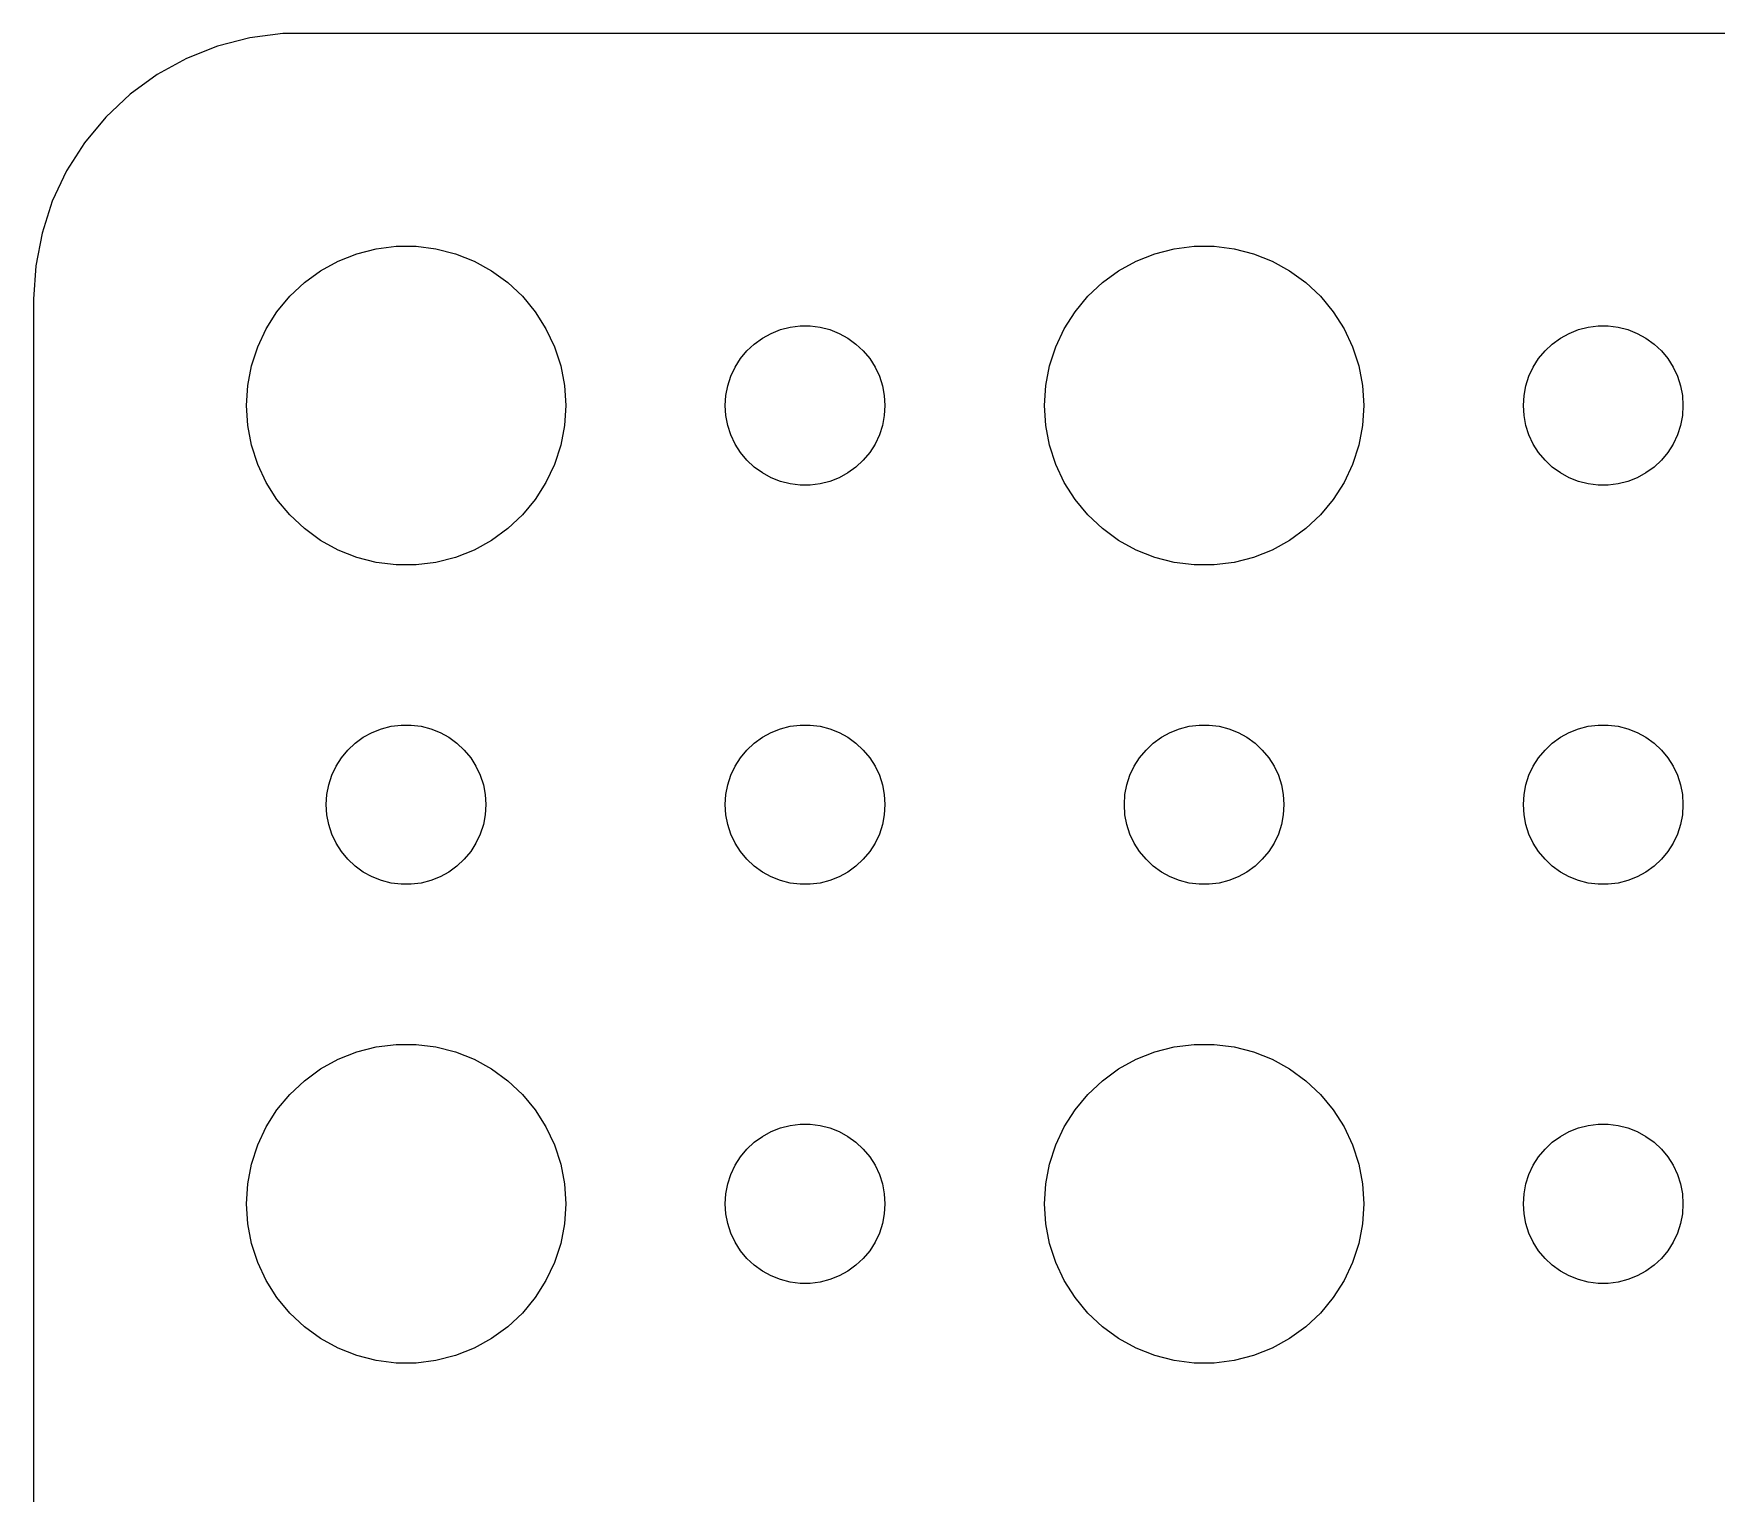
# Model space of a CAD drawing. Header units: metres. Extents: x -134 to 134, y 518 to 1078.
# Drawn here: x -134.5 to -102.87, y 936.56 to 963.99 of the extents above; entities that cross this region are included whole.
import ezdxf

# ---------------------------------------------------------------- set-up
doc = ezdxf.new("R2010")
doc.units = ezdxf.units.M

msp = doc.modelspace()

# ---------------------------------------------------------------- linework, layer by layer
for p, q in [((-129.814, 963.99), (-130.437, 963.911)), ((129.814, 963.99), (-129.814, 963.99)), ((-131.045, 963.755), (-131.629, 963.524)), ((-130.437, 963.911), (-131.045, 963.755)), ((-131.629, 963.524), (-132.179, 963.222)), ((-132.179, 963.222), (-132.687, 962.853)), ((-132.687, 962.853), (-133.145, 962.423)), ((-133.145, 962.423), (-133.545, 961.939)), ((-133.545, 961.939), (-133.882, 961.409)), ((-133.882, 961.409), (-134.149, 960.841)), ((-134.149, 960.841), (-134.343, 960.243)), ((-134.343, 960.243), (-134.461, 959.627)), ((-128.427, 959.853), (-128.062, 959.947)), ((-128.062, 959.947), (-127.688, 959.994)), ((-127.688, 959.994), (-127.312, 959.994)), ((-127.312, 959.994), (-126.938, 959.947)), ((-126.938, 959.947), (-126.573, 959.853)), ((-113.427, 959.853), (-113.062, 959.947)), ((-113.062, 959.947), (-112.688, 959.994)), ((-112.688, 959.994), (-112.312, 959.994)), ((-112.312, 959.994), (-111.938, 959.947)), ((-111.938, 959.947), (-111.573, 959.853)), ((-134.461, 959.627), (-134.5, 959)), ((-129.107, 959.533), (-128.777, 959.714)), ((-128.777, 959.714), (-128.427, 959.853)), ((-126.573, 959.853), (-126.223, 959.714)), ((-126.223, 959.714), (-125.893, 959.533)), ((-114.107, 959.533), (-113.777, 959.714)), ((-113.777, 959.714), (-113.427, 959.853)), ((-111.573, 959.853), (-111.223, 959.714)), ((-111.223, 959.714), (-110.893, 959.533)), ((-129.687, 959.054), (-129.412, 959.312)), ((-129.412, 959.312), (-129.107, 959.533)), ((-125.893, 959.533), (-125.588, 959.312)), ((-125.588, 959.312), (-125.313, 959.054)), ((-114.687, 959.054), (-114.412, 959.312)), ((-114.412, 959.312), (-114.107, 959.533)), ((-110.893, 959.533), (-110.588, 959.312)), ((-110.588, 959.312), (-110.313, 959.054)), ((-134.5, 959), (-134.5, 865)), ((-129.927, 958.763), (-129.687, 959.054)), ((-125.313, 959.054), (-125.073, 958.763)), ((-114.927, 958.763), (-114.687, 959.054)), ((-110.313, 959.054), (-110.073, 958.763)), ((-130.129, 958.445), (-129.927, 958.763)), ((-125.073, 958.763), (-124.871, 958.445)), ((-115.129, 958.445), (-114.927, 958.763)), ((-110.073, 958.763), (-109.871, 958.445)), ((-130.289, 958.104), (-130.129, 958.445)), ((-124.871, 958.445), (-124.711, 958.104)), ((-120.804, 958.266), (-120.639, 958.357)), ((-120.639, 958.357), (-120.464, 958.427)), ((-120.464, 958.427), (-120.281, 958.473)), ((-120.281, 958.473), (-120.094, 958.497)), ((-120.094, 958.497), (-119.906, 958.497)), ((-119.906, 958.497), (-119.719, 958.473)), ((-119.719, 958.473), (-119.536, 958.427)), ((-119.536, 958.427), (-119.361, 958.357)), ((-119.361, 958.357), (-119.196, 958.266)), ((-115.289, 958.104), (-115.129, 958.445)), ((-109.871, 958.445), (-109.711, 958.104)), ((-105.804, 958.266), (-105.639, 958.357)), ((-105.639, 958.357), (-105.464, 958.427)), ((-105.464, 958.427), (-105.281, 958.473)), ((-105.281, 958.473), (-105.094, 958.497)), ((-105.094, 958.497), (-104.906, 958.497)), ((-104.906, 958.497), (-104.719, 958.473)), ((-104.719, 958.473), (-104.536, 958.427)), ((-104.536, 958.427), (-104.361, 958.357)), ((-104.361, 958.357), (-104.196, 958.266)), ((-130.406, 957.746), (-130.289, 958.104)), ((-124.711, 958.104), (-124.594, 957.746)), ((-121.214, 957.882), (-121.093, 958.027)), ((-121.093, 958.027), (-120.956, 958.156)), ((-120.956, 958.156), (-120.804, 958.266)), ((-119.196, 958.266), (-119.044, 958.156)), ((-119.044, 958.156), (-118.907, 958.027)), ((-118.907, 958.027), (-118.786, 957.882)), ((-115.406, 957.746), (-115.289, 958.104)), ((-109.711, 958.104), (-109.594, 957.746)), ((-106.214, 957.882), (-106.093, 958.027)), ((-106.093, 958.027), (-105.956, 958.156)), ((-105.956, 958.156), (-105.804, 958.266)), ((-104.196, 958.266), (-104.044, 958.156)), ((-104.044, 958.156), (-103.907, 958.027)), ((-103.907, 958.027), (-103.786, 957.882)), ((-130.476, 957.376), (-130.406, 957.746)), ((-124.594, 957.746), (-124.524, 957.376)), ((-121.395, 957.552), (-121.314, 957.723)), ((-121.314, 957.723), (-121.214, 957.882)), ((-118.786, 957.882), (-118.686, 957.723)), ((-118.686, 957.723), (-118.605, 957.552)), ((-115.476, 957.376), (-115.406, 957.746)), ((-109.594, 957.746), (-109.524, 957.376)), ((-106.395, 957.552), (-106.314, 957.723)), ((-106.314, 957.723), (-106.214, 957.882)), ((-103.786, 957.882), (-103.686, 957.723)), ((-103.686, 957.723), (-103.605, 957.552)), ((-130.5, 957), (-130.476, 957.376)), ((-124.524, 957.376), (-124.5, 957)), ((-121.488, 957.188), (-121.453, 957.373)), ((-121.453, 957.373), (-121.395, 957.552)), ((-118.605, 957.552), (-118.547, 957.373)), ((-118.547, 957.373), (-118.512, 957.188)), ((-115.5, 957), (-115.476, 957.376)), ((-109.524, 957.376), (-109.5, 957)), ((-106.488, 957.188), (-106.453, 957.373)), ((-106.453, 957.373), (-106.395, 957.552)), ((-103.605, 957.552), (-103.547, 957.373)), ((-103.547, 957.373), (-103.512, 957.188)), ((-121.5, 957), (-121.488, 957.188)), ((-118.512, 957.188), (-118.5, 957)), ((-106.5, 957), (-106.488, 957.188)), ((-103.512, 957.188), (-103.5, 957)), ((-130.476, 956.624), (-130.5, 957)), ((-124.5, 957), (-124.524, 956.624)), ((-121.488, 956.812), (-121.5, 957)), ((-121.453, 956.627), (-121.488, 956.812)), ((-118.512, 956.812), (-118.547, 956.627)), ((-118.5, 957), (-118.512, 956.812)), ((-115.476, 956.624), (-115.5, 957)), ((-109.5, 957), (-109.524, 956.624)), ((-106.488, 956.812), (-106.5, 957)), ((-106.453, 956.627), (-106.488, 956.812)), ((-103.512, 956.812), (-103.547, 956.627)), ((-103.5, 957), (-103.512, 956.812)), ((-130.406, 956.254), (-130.476, 956.624)), ((-124.524, 956.624), (-124.594, 956.254)), ((-121.395, 956.448), (-121.453, 956.627)), ((-121.314, 956.277), (-121.395, 956.448)), ((-118.605, 956.448), (-118.686, 956.277)), ((-118.547, 956.627), (-118.605, 956.448)), ((-115.406, 956.254), (-115.476, 956.624)), ((-109.524, 956.624), (-109.594, 956.254)), ((-106.395, 956.448), (-106.453, 956.627)), ((-106.314, 956.277), (-106.395, 956.448)), ((-103.605, 956.448), (-103.686, 956.277)), ((-103.547, 956.627), (-103.605, 956.448)), ((-130.289, 955.896), (-130.406, 956.254)), ((-124.594, 956.254), (-124.711, 955.896)), ((-121.214, 956.118), (-121.314, 956.277)), ((-121.093, 955.973), (-121.214, 956.118)), ((-118.786, 956.118), (-118.907, 955.973)), ((-118.686, 956.277), (-118.786, 956.118)), ((-115.289, 955.896), (-115.406, 956.254)), ((-109.594, 956.254), (-109.711, 955.896)), ((-106.214, 956.118), (-106.314, 956.277)), ((-106.093, 955.973), (-106.214, 956.118)), ((-103.786, 956.118), (-103.907, 955.973)), ((-103.686, 956.277), (-103.786, 956.118)), ((-130.129, 955.555), (-130.289, 955.896)), ((-124.711, 955.896), (-124.871, 955.555)), ((-120.956, 955.844), (-121.093, 955.973)), ((-120.804, 955.734), (-120.956, 955.844)), ((-119.044, 955.844), (-119.196, 955.734)), ((-118.907, 955.973), (-119.044, 955.844)), ((-115.129, 955.555), (-115.289, 955.896)), ((-109.711, 955.896), (-109.871, 955.555)), ((-105.956, 955.844), (-106.093, 955.973)), ((-105.804, 955.734), (-105.956, 955.844)), ((-104.044, 955.844), (-104.196, 955.734)), ((-103.907, 955.973), (-104.044, 955.844)), ((-129.927, 955.237), (-130.129, 955.555)), ((-124.871, 955.555), (-125.073, 955.237)), ((-120.639, 955.643), (-120.804, 955.734)), ((-120.464, 955.573), (-120.639, 955.643)), ((-120.281, 955.527), (-120.464, 955.573)), ((-120.094, 955.503), (-120.281, 955.527)), ((-119.906, 955.503), (-120.094, 955.503)), ((-119.719, 955.527), (-119.906, 955.503)), ((-119.536, 955.573), (-119.719, 955.527)), ((-119.361, 955.643), (-119.536, 955.573)), ((-119.196, 955.734), (-119.361, 955.643)), ((-114.927, 955.237), (-115.129, 955.555)), ((-109.871, 955.555), (-110.073, 955.237)), ((-105.639, 955.643), (-105.804, 955.734)), ((-105.464, 955.573), (-105.639, 955.643)), ((-105.281, 955.527), (-105.464, 955.573)), ((-105.094, 955.503), (-105.281, 955.527)), ((-104.906, 955.503), (-105.094, 955.503)), ((-104.719, 955.527), (-104.906, 955.503)), ((-104.536, 955.573), (-104.719, 955.527)), ((-104.361, 955.643), (-104.536, 955.573)), ((-104.196, 955.734), (-104.361, 955.643)), ((-129.687, 954.946), (-129.927, 955.237)), ((-125.073, 955.237), (-125.313, 954.946)), ((-114.687, 954.946), (-114.927, 955.237)), ((-110.073, 955.237), (-110.313, 954.946)), ((-129.412, 954.688), (-129.687, 954.946)), ((-125.313, 954.946), (-125.588, 954.688)), ((-114.412, 954.688), (-114.687, 954.946)), ((-110.313, 954.946), (-110.588, 954.688)), ((-129.107, 954.467), (-129.412, 954.688)), ((-125.588, 954.688), (-125.893, 954.467)), ((-114.107, 954.467), (-114.412, 954.688)), ((-110.588, 954.688), (-110.893, 954.467)), ((-128.777, 954.286), (-129.107, 954.467)), ((-128.427, 954.147), (-128.777, 954.286)), ((-126.223, 954.286), (-126.573, 954.147)), ((-125.893, 954.467), (-126.223, 954.286)), ((-113.777, 954.286), (-114.107, 954.467)), ((-113.427, 954.147), (-113.777, 954.286)), ((-111.223, 954.286), (-111.573, 954.147)), ((-110.893, 954.467), (-111.223, 954.286)), ((-128.062, 954.053), (-128.427, 954.147)), ((-127.688, 954.006), (-128.062, 954.053)), ((-127.312, 954.006), (-127.688, 954.006)), ((-126.938, 954.053), (-127.312, 954.006)), ((-126.573, 954.147), (-126.938, 954.053)), ((-113.062, 954.053), (-113.427, 954.147)), ((-112.688, 954.006), (-113.062, 954.053)), ((-112.312, 954.006), (-112.688, 954.006)), ((-111.938, 954.053), (-112.312, 954.006)), ((-111.573, 954.147), (-111.938, 954.053)), ((-128.456, 950.656), (-128.304, 950.766)), ((-128.304, 950.766), (-128.139, 950.857)), ((-128.139, 950.857), (-127.964, 950.927)), ((-127.964, 950.927), (-127.781, 950.973)), ((-127.781, 950.973), (-127.594, 950.997)), ((-127.594, 950.997), (-127.406, 950.997)), ((-127.406, 950.997), (-127.219, 950.973)), ((-127.219, 950.973), (-127.036, 950.927)), ((-127.036, 950.927), (-126.861, 950.857)), ((-126.861, 950.857), (-126.696, 950.766)), ((-126.696, 950.766), (-126.544, 950.656)), ((-120.956, 950.656), (-120.804, 950.766)), ((-120.804, 950.766), (-120.639, 950.857)), ((-120.639, 950.857), (-120.464, 950.927)), ((-120.464, 950.927), (-120.281, 950.973)), ((-120.281, 950.973), (-120.094, 950.997)), ((-120.094, 950.997), (-119.906, 950.997)), ((-119.906, 950.997), (-119.719, 950.973)), ((-119.719, 950.973), (-119.536, 950.927)), ((-119.536, 950.927), (-119.361, 950.857)), ((-119.361, 950.857), (-119.196, 950.766)), ((-119.196, 950.766), (-119.044, 950.656)), ((-113.456, 950.656), (-113.304, 950.766)), ((-113.304, 950.766), (-113.139, 950.857)), ((-113.139, 950.857), (-112.964, 950.927)), ((-112.964, 950.927), (-112.781, 950.973)), ((-112.781, 950.973), (-112.594, 950.997)), ((-112.594, 950.997), (-112.406, 950.997)), ((-112.406, 950.997), (-112.219, 950.973)), ((-112.219, 950.973), (-112.036, 950.927)), ((-112.036, 950.927), (-111.861, 950.857)), ((-111.861, 950.857), (-111.696, 950.766)), ((-111.696, 950.766), (-111.544, 950.656)), ((-105.956, 950.656), (-105.804, 950.766)), ((-105.804, 950.766), (-105.639, 950.857)), ((-105.639, 950.857), (-105.464, 950.927)), ((-105.464, 950.927), (-105.281, 950.973)), ((-105.281, 950.973), (-105.094, 950.997)), ((-105.094, 950.997), (-104.906, 950.997)), ((-104.906, 950.997), (-104.719, 950.973)), ((-104.719, 950.973), (-104.536, 950.927)), ((-104.536, 950.927), (-104.361, 950.857)), ((-104.361, 950.857), (-104.196, 950.766)), ((-104.196, 950.766), (-104.044, 950.656)), ((-128.714, 950.382), (-128.593, 950.527)), ((-128.593, 950.527), (-128.456, 950.656)), ((-126.544, 950.656), (-126.407, 950.527)), ((-126.407, 950.527), (-126.286, 950.382)), ((-121.214, 950.382), (-121.093, 950.527)), ((-121.093, 950.527), (-120.956, 950.656)), ((-119.044, 950.656), (-118.907, 950.527)), ((-118.907, 950.527), (-118.786, 950.382)), ((-113.714, 950.382), (-113.593, 950.527)), ((-113.593, 950.527), (-113.456, 950.656)), ((-111.544, 950.656), (-111.407, 950.527)), ((-111.407, 950.527), (-111.286, 950.382)), ((-106.214, 950.382), (-106.093, 950.527)), ((-106.093, 950.527), (-105.956, 950.656)), ((-104.044, 950.656), (-103.907, 950.527)), ((-103.907, 950.527), (-103.786, 950.382)), ((-128.895, 950.052), (-128.814, 950.223)), ((-128.814, 950.223), (-128.714, 950.382)), ((-126.286, 950.382), (-126.186, 950.223)), ((-126.186, 950.223), (-126.105, 950.052)), ((-121.395, 950.052), (-121.314, 950.223)), ((-121.314, 950.223), (-121.214, 950.382)), ((-118.786, 950.382), (-118.686, 950.223)), ((-118.686, 950.223), (-118.605, 950.052)), ((-113.895, 950.052), (-113.814, 950.223)), ((-113.814, 950.223), (-113.714, 950.382)), ((-111.286, 950.382), (-111.186, 950.223)), ((-111.186, 950.223), (-111.105, 950.052)), ((-106.395, 950.052), (-106.314, 950.223)), ((-106.314, 950.223), (-106.214, 950.382)), ((-103.786, 950.382), (-103.686, 950.223)), ((-103.686, 950.223), (-103.605, 950.052)), ((-128.988, 949.688), (-128.953, 949.873)), ((-128.953, 949.873), (-128.895, 950.052)), ((-126.105, 950.052), (-126.047, 949.873)), ((-126.047, 949.873), (-126.012, 949.688)), ((-121.488, 949.688), (-121.453, 949.873)), ((-121.453, 949.873), (-121.395, 950.052)), ((-118.605, 950.052), (-118.547, 949.873)), ((-118.547, 949.873), (-118.512, 949.688)), ((-113.988, 949.688), (-113.953, 949.873)), ((-113.953, 949.873), (-113.895, 950.052)), ((-111.105, 950.052), (-111.047, 949.873)), ((-111.047, 949.873), (-111.012, 949.688)), ((-106.488, 949.688), (-106.453, 949.873)), ((-106.453, 949.873), (-106.395, 950.052)), ((-103.605, 950.052), (-103.547, 949.873)), ((-103.547, 949.873), (-103.512, 949.688)), ((-129, 949.5), (-128.988, 949.688)), ((-128.988, 949.312), (-129, 949.5)), ((-126.012, 949.688), (-126, 949.5)), ((-126, 949.5), (-126.012, 949.312)), ((-121.5, 949.5), (-121.488, 949.688)), ((-121.488, 949.312), (-121.5, 949.5)), ((-118.512, 949.688), (-118.5, 949.5)), ((-118.5, 949.5), (-118.512, 949.312)), ((-114, 949.5), (-113.988, 949.688)), ((-113.988, 949.312), (-114, 949.5)), ((-111.012, 949.688), (-111, 949.5)), ((-111, 949.5), (-111.012, 949.312)), ((-106.5, 949.5), (-106.488, 949.688)), ((-106.488, 949.312), (-106.5, 949.5)), ((-103.512, 949.688), (-103.5, 949.5)), ((-103.5, 949.5), (-103.512, 949.312)), ((-128.953, 949.127), (-128.988, 949.312)), ((-128.895, 948.948), (-128.953, 949.127)), ((-126.047, 949.127), (-126.105, 948.948)), ((-126.012, 949.312), (-126.047, 949.127)), ((-121.453, 949.127), (-121.488, 949.312)), ((-121.395, 948.948), (-121.453, 949.127)), ((-118.547, 949.127), (-118.605, 948.948)), ((-118.512, 949.312), (-118.547, 949.127)), ((-113.953, 949.127), (-113.988, 949.312)), ((-113.895, 948.948), (-113.953, 949.127)), ((-111.047, 949.127), (-111.105, 948.948)), ((-111.012, 949.312), (-111.047, 949.127)), ((-106.453, 949.127), (-106.488, 949.312)), ((-106.395, 948.948), (-106.453, 949.127)), ((-103.547, 949.127), (-103.605, 948.948)), ((-103.512, 949.312), (-103.547, 949.127)), ((-128.814, 948.777), (-128.895, 948.948)), ((-126.105, 948.948), (-126.186, 948.777)), ((-121.314, 948.777), (-121.395, 948.948)), ((-118.605, 948.948), (-118.686, 948.777)), ((-113.814, 948.777), (-113.895, 948.948)), ((-111.105, 948.948), (-111.186, 948.777)), ((-106.314, 948.777), (-106.395, 948.948)), ((-103.605, 948.948), (-103.686, 948.777)), ((-128.714, 948.618), (-128.814, 948.777)), ((-128.593, 948.473), (-128.714, 948.618)), ((-126.286, 948.618), (-126.407, 948.473)), ((-126.186, 948.777), (-126.286, 948.618)), ((-121.214, 948.618), (-121.314, 948.777)), ((-121.093, 948.473), (-121.214, 948.618)), ((-118.786, 948.618), (-118.907, 948.473)), ((-118.686, 948.777), (-118.786, 948.618)), ((-113.714, 948.618), (-113.814, 948.777)), ((-113.593, 948.473), (-113.714, 948.618)), ((-111.286, 948.618), (-111.407, 948.473)), ((-111.186, 948.777), (-111.286, 948.618)), ((-106.214, 948.618), (-106.314, 948.777)), ((-106.093, 948.473), (-106.214, 948.618)), ((-103.786, 948.618), (-103.907, 948.473)), ((-103.686, 948.777), (-103.786, 948.618)), ((-128.456, 948.344), (-128.593, 948.473)), ((-128.304, 948.234), (-128.456, 948.344)), ((-128.139, 948.143), (-128.304, 948.234)), ((-126.696, 948.234), (-126.861, 948.143)), ((-126.544, 948.344), (-126.696, 948.234)), ((-126.407, 948.473), (-126.544, 948.344)), ((-120.956, 948.344), (-121.093, 948.473)), ((-120.804, 948.234), (-120.956, 948.344)), ((-120.639, 948.143), (-120.804, 948.234)), ((-119.196, 948.234), (-119.361, 948.143)), ((-119.044, 948.344), (-119.196, 948.234)), ((-118.907, 948.473), (-119.044, 948.344)), ((-113.456, 948.344), (-113.593, 948.473)), ((-113.304, 948.234), (-113.456, 948.344)), ((-113.139, 948.143), (-113.304, 948.234)), ((-111.696, 948.234), (-111.861, 948.143)), ((-111.544, 948.344), (-111.696, 948.234)), ((-111.407, 948.473), (-111.544, 948.344)), ((-105.956, 948.344), (-106.093, 948.473)), ((-105.804, 948.234), (-105.956, 948.344)), ((-105.639, 948.143), (-105.804, 948.234)), ((-104.196, 948.234), (-104.361, 948.143)), ((-104.044, 948.344), (-104.196, 948.234)), ((-103.907, 948.473), (-104.044, 948.344)), ((-127.964, 948.073), (-128.139, 948.143)), ((-127.781, 948.027), (-127.964, 948.073)), ((-127.594, 948.003), (-127.781, 948.027)), ((-127.406, 948.003), (-127.594, 948.003)), ((-127.219, 948.027), (-127.406, 948.003)), ((-127.036, 948.073), (-127.219, 948.027)), ((-126.861, 948.143), (-127.036, 948.073)), ((-120.464, 948.073), (-120.639, 948.143)), ((-120.281, 948.027), (-120.464, 948.073)), ((-120.094, 948.003), (-120.281, 948.027)), ((-119.906, 948.003), (-120.094, 948.003)), ((-119.719, 948.027), (-119.906, 948.003)), ((-119.536, 948.073), (-119.719, 948.027)), ((-119.361, 948.143), (-119.536, 948.073)), ((-112.964, 948.073), (-113.139, 948.143)), ((-112.781, 948.027), (-112.964, 948.073)), ((-112.594, 948.003), (-112.781, 948.027)), ((-112.406, 948.003), (-112.594, 948.003)), ((-112.219, 948.027), (-112.406, 948.003)), ((-112.036, 948.073), (-112.219, 948.027)), ((-111.861, 948.143), (-112.036, 948.073)), ((-105.464, 948.073), (-105.639, 948.143)), ((-105.281, 948.027), (-105.464, 948.073)), ((-105.094, 948.003), (-105.281, 948.027)), ((-104.906, 948.003), (-105.094, 948.003)), ((-104.719, 948.027), (-104.906, 948.003)), ((-104.536, 948.073), (-104.719, 948.027)), ((-104.361, 948.143), (-104.536, 948.073)), ((-129.107, 944.533), (-128.777, 944.714)), ((-128.777, 944.714), (-128.427, 944.853)), ((-128.427, 944.853), (-128.062, 944.947)), ((-128.062, 944.947), (-127.688, 944.994)), ((-127.688, 944.994), (-127.312, 944.994)), ((-127.312, 944.994), (-126.938, 944.947)), ((-126.938, 944.947), (-126.573, 944.853)), ((-126.573, 944.853), (-126.223, 944.714)), ((-126.223, 944.714), (-125.893, 944.533)), ((-114.107, 944.533), (-113.777, 944.714)), ((-113.777, 944.714), (-113.427, 944.853)), ((-113.427, 944.853), (-113.062, 944.947)), ((-113.062, 944.947), (-112.688, 944.994)), ((-112.688, 944.994), (-112.312, 944.994)), ((-112.312, 944.994), (-111.938, 944.947)), ((-111.938, 944.947), (-111.573, 944.853)), ((-111.573, 944.853), (-111.223, 944.714)), ((-111.223, 944.714), (-110.893, 944.533)), ((-129.412, 944.312), (-129.107, 944.533)), ((-125.893, 944.533), (-125.588, 944.312)), ((-114.412, 944.312), (-114.107, 944.533)), ((-110.893, 944.533), (-110.588, 944.312)), ((-129.687, 944.054), (-129.412, 944.312)), ((-125.588, 944.312), (-125.313, 944.054)), ((-114.687, 944.054), (-114.412, 944.312)), ((-110.588, 944.312), (-110.313, 944.054)), ((-130.129, 943.445), (-129.927, 943.763)), ((-129.927, 943.763), (-129.687, 944.054)), ((-125.313, 944.054), (-125.073, 943.763)), ((-125.073, 943.763), (-124.871, 943.445)), ((-115.129, 943.445), (-114.927, 943.763)), ((-114.927, 943.763), (-114.687, 944.054)), ((-110.313, 944.054), (-110.073, 943.763)), ((-110.073, 943.763), (-109.871, 943.445)), ((-130.289, 943.104), (-130.129, 943.445)), ((-124.871, 943.445), (-124.711, 943.104)), ((-120.464, 943.427), (-120.281, 943.473)), ((-120.281, 943.473), (-120.094, 943.497)), ((-120.094, 943.497), (-119.906, 943.497)), ((-119.906, 943.497), (-119.719, 943.473)), ((-119.719, 943.473), (-119.536, 943.427)), ((-115.289, 943.104), (-115.129, 943.445)), ((-109.871, 943.445), (-109.711, 943.104)), ((-105.464, 943.427), (-105.281, 943.473)), ((-105.281, 943.473), (-105.094, 943.497)), ((-105.094, 943.497), (-104.906, 943.497)), ((-104.906, 943.497), (-104.719, 943.473)), ((-104.719, 943.473), (-104.536, 943.427)), ((-121.093, 943.027), (-120.956, 943.156)), ((-120.956, 943.156), (-120.804, 943.266)), ((-120.804, 943.266), (-120.639, 943.357)), ((-120.639, 943.357), (-120.464, 943.427)), ((-119.536, 943.427), (-119.361, 943.357)), ((-119.361, 943.357), (-119.196, 943.266)), ((-119.196, 943.266), (-119.044, 943.156)), ((-119.044, 943.156), (-118.907, 943.027)), ((-106.093, 943.027), (-105.956, 943.156)), ((-105.956, 943.156), (-105.804, 943.266)), ((-105.804, 943.266), (-105.639, 943.357)), ((-105.639, 943.357), (-105.464, 943.427)), ((-104.536, 943.427), (-104.361, 943.357)), ((-104.361, 943.357), (-104.196, 943.266)), ((-104.196, 943.266), (-104.044, 943.156)), ((-104.044, 943.156), (-103.907, 943.027)), ((-130.406, 942.746), (-130.289, 943.104)), ((-124.711, 943.104), (-124.594, 942.746)), ((-121.314, 942.723), (-121.214, 942.882)), ((-121.214, 942.882), (-121.093, 943.027)), ((-118.907, 943.027), (-118.786, 942.882)), ((-118.786, 942.882), (-118.686, 942.723)), ((-115.406, 942.746), (-115.289, 943.104)), ((-109.711, 943.104), (-109.594, 942.746)), ((-106.314, 942.723), (-106.214, 942.882)), ((-106.214, 942.882), (-106.093, 943.027)), ((-103.907, 943.027), (-103.786, 942.882)), ((-103.786, 942.882), (-103.686, 942.723)), ((-130.476, 942.376), (-130.406, 942.746)), ((-124.594, 942.746), (-124.524, 942.376)), ((-121.453, 942.373), (-121.395, 942.552)), ((-121.395, 942.552), (-121.314, 942.723)), ((-118.686, 942.723), (-118.605, 942.552)), ((-118.605, 942.552), (-118.547, 942.373)), ((-115.476, 942.376), (-115.406, 942.746)), ((-109.594, 942.746), (-109.524, 942.376)), ((-106.453, 942.373), (-106.395, 942.552)), ((-106.395, 942.552), (-106.314, 942.723)), ((-103.686, 942.723), (-103.605, 942.552)), ((-103.605, 942.552), (-103.547, 942.373)), ((-130.5, 942), (-130.476, 942.376)), ((-124.524, 942.376), (-124.5, 942)), ((-121.5, 942), (-121.488, 942.188)), ((-121.488, 942.188), (-121.453, 942.373)), ((-118.547, 942.373), (-118.512, 942.188)), ((-118.512, 942.188), (-118.5, 942)), ((-115.5, 942), (-115.476, 942.376)), ((-109.524, 942.376), (-109.5, 942)), ((-106.5, 942), (-106.488, 942.188)), ((-106.488, 942.188), (-106.453, 942.373)), ((-103.547, 942.373), (-103.512, 942.188)), ((-103.512, 942.188), (-103.5, 942)), ((-130.476, 941.624), (-130.5, 942)), ((-124.5, 942), (-124.524, 941.624)), ((-121.488, 941.812), (-121.5, 942)), ((-118.5, 942), (-118.512, 941.812)), ((-115.476, 941.624), (-115.5, 942)), ((-109.5, 942), (-109.524, 941.624)), ((-106.488, 941.812), (-106.5, 942)), ((-103.5, 942), (-103.512, 941.812)), ((-130.406, 941.254), (-130.476, 941.624)), ((-124.524, 941.624), (-124.594, 941.254)), ((-121.453, 941.627), (-121.488, 941.812)), ((-121.395, 941.448), (-121.453, 941.627)), ((-118.547, 941.627), (-118.605, 941.448)), ((-118.512, 941.812), (-118.547, 941.627)), ((-115.406, 941.254), (-115.476, 941.624)), ((-109.524, 941.624), (-109.594, 941.254)), ((-106.453, 941.627), (-106.488, 941.812)), ((-106.395, 941.448), (-106.453, 941.627)), ((-103.547, 941.627), (-103.605, 941.448)), ((-103.512, 941.812), (-103.547, 941.627)), ((-130.289, 940.896), (-130.406, 941.254)), ((-124.594, 941.254), (-124.711, 940.896)), ((-121.314, 941.277), (-121.395, 941.448)), ((-121.214, 941.118), (-121.314, 941.277)), ((-118.686, 941.277), (-118.786, 941.118)), ((-118.605, 941.448), (-118.686, 941.277)), ((-115.289, 940.896), (-115.406, 941.254)), ((-109.594, 941.254), (-109.711, 940.896)), ((-106.314, 941.277), (-106.395, 941.448)), ((-106.214, 941.118), (-106.314, 941.277)), ((-103.686, 941.277), (-103.786, 941.118)), ((-103.605, 941.448), (-103.686, 941.277)), ((-121.093, 940.973), (-121.214, 941.118)), ((-120.956, 940.844), (-121.093, 940.973)), ((-118.907, 940.973), (-119.044, 940.844)), ((-118.786, 941.118), (-118.907, 940.973)), ((-106.093, 940.973), (-106.214, 941.118)), ((-105.956, 940.844), (-106.093, 940.973)), ((-103.907, 940.973), (-104.044, 940.844)), ((-103.786, 941.118), (-103.907, 940.973)), ((-130.129, 940.555), (-130.289, 940.896)), ((-124.711, 940.896), (-124.871, 940.555)), ((-120.804, 940.734), (-120.956, 940.844)), ((-120.639, 940.643), (-120.804, 940.734)), ((-120.464, 940.573), (-120.639, 940.643)), ((-119.361, 940.643), (-119.536, 940.573)), ((-119.196, 940.734), (-119.361, 940.643)), ((-119.044, 940.844), (-119.196, 940.734)), ((-115.129, 940.555), (-115.289, 940.896)), ((-109.711, 940.896), (-109.871, 940.555)), ((-105.804, 940.734), (-105.956, 940.844)), ((-105.639, 940.643), (-105.804, 940.734)), ((-105.464, 940.573), (-105.639, 940.643)), ((-104.361, 940.643), (-104.536, 940.573)), ((-104.196, 940.734), (-104.361, 940.643)), ((-104.044, 940.844), (-104.196, 940.734)), ((-129.927, 940.237), (-130.129, 940.555)), ((-124.871, 940.555), (-125.073, 940.237)), ((-120.281, 940.527), (-120.464, 940.573)), ((-120.094, 940.503), (-120.281, 940.527)), ((-119.906, 940.503), (-120.094, 940.503)), ((-119.719, 940.527), (-119.906, 940.503)), ((-119.536, 940.573), (-119.719, 940.527)), ((-114.927, 940.237), (-115.129, 940.555)), ((-109.871, 940.555), (-110.073, 940.237)), ((-105.281, 940.527), (-105.464, 940.573)), ((-105.094, 940.503), (-105.281, 940.527)), ((-104.906, 940.503), (-105.094, 940.503)), ((-104.719, 940.527), (-104.906, 940.503)), ((-104.536, 940.573), (-104.719, 940.527)), ((-129.687, 939.946), (-129.927, 940.237)), ((-125.073, 940.237), (-125.313, 939.946)), ((-114.687, 939.946), (-114.927, 940.237)), ((-110.073, 940.237), (-110.313, 939.946)), ((-129.412, 939.688), (-129.687, 939.946)), ((-129.107, 939.467), (-129.412, 939.688)), ((-125.588, 939.688), (-125.893, 939.467)), ((-125.313, 939.946), (-125.588, 939.688)), ((-114.412, 939.688), (-114.687, 939.946)), ((-114.107, 939.467), (-114.412, 939.688)), ((-110.588, 939.688), (-110.893, 939.467)), ((-110.313, 939.946), (-110.588, 939.688)), ((-128.777, 939.286), (-129.107, 939.467)), ((-125.893, 939.467), (-126.223, 939.286)), ((-113.777, 939.286), (-114.107, 939.467)), ((-110.893, 939.467), (-111.223, 939.286)), ((-128.427, 939.147), (-128.777, 939.286)), ((-128.062, 939.053), (-128.427, 939.147)), ((-127.688, 939.006), (-128.062, 939.053)), ((-127.312, 939.006), (-127.688, 939.006)), ((-126.938, 939.053), (-127.312, 939.006)), ((-126.573, 939.147), (-126.938, 939.053)), ((-126.223, 939.286), (-126.573, 939.147)), ((-113.427, 939.147), (-113.777, 939.286)), ((-113.062, 939.053), (-113.427, 939.147)), ((-112.688, 939.006), (-113.062, 939.053)), ((-112.312, 939.006), (-112.688, 939.006)), ((-111.938, 939.053), (-112.312, 939.006)), ((-111.573, 939.147), (-111.938, 939.053)), ((-111.223, 939.286), (-111.573, 939.147))]:
    msp.add_line(p, q)

doc.saveas('drawing.dxf')
